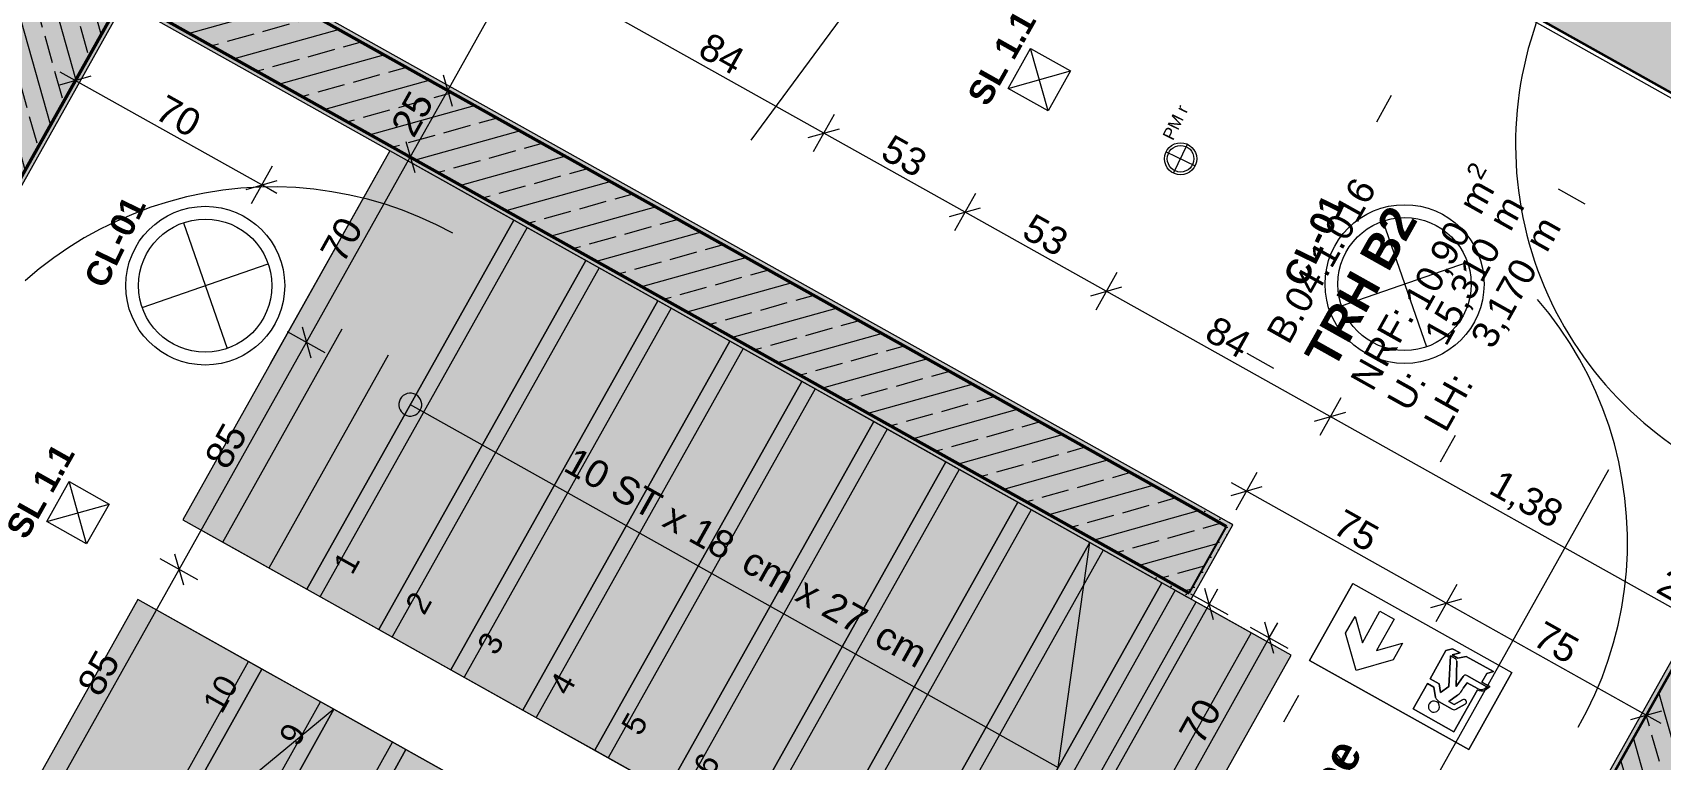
# Model space of a CAD drawing. Header units: metres. Extents: x -27.1 to 50.1, y 105.7 to 163.4.
# Drawn here: x 7.93 to 13.25, y 151.85 to 154.23 of the extents above; entities that cross this region are included whole.
import ezdxf

# ---------------------------------------------------------------- set-up
doc = ezdxf.new("R2010")
doc.units = ezdxf.units.M
doc.header["$MEASUREMENT"] = 0
for name, pattern in [('Punktlinie', [0.0035, 0, -0.0035]), ('Strichlinie', [0.004, 0.003, -0.001]), ('Strichlinie-über-Schnitt', [0.0023, 0.0008, -0.0015]), ('Strichlinie_ eng', [0.0023, 0.0015, -0.0008]), ('Strichpunktlinie', [0.006703, 0.003528, -0.001764, 0, -0.001411])]:
    doc.linetypes.add(name, pattern=pattern)
for name, color, linetype in [('00  Raster', 7, 'Continuous'), ('10  Treppen + Rampen', 7, 'Continuous'), ('10  Treppen + Rampen_Deckschraffur', 7, 'Continuous'), ('10  Wand Massiv', 7, 'Continuous'), ('10  Wand Massiv_Fenster', 7, 'Continuous'), ('10  Wand Massiv_Schnittschraffur', 7, 'Continuous'), ('10  Wand Massiv_Tür', 7, 'Continuous'), ('20  Deckenspiegel + Einbauten', 7, 'Continuous'), ('40  Bemaßung 1_ 50 Deckenspiegel', 7, 'Continuous'), ('50  NUF - Raumstempel', 7, 'Continuous'), ('Neubau_10  Treppen + Rampen', 7, 'Continuous'), ('Neubau_20  Deckenspiegel + Einbauten', 7, 'Continuous')]:
    doc.layers.add(name, color=color, linetype=linetype)
doc.styles.add('ERSTELLTER_STIL_1', font='arial.ttf')
doc.styles.add('ERSTELLTER_STIL_2', font='arial.ttf')
pattern_1 = [(87.605446, (0, 0), (-0.02497817, 0.001044517), [0, -0.025])]

msp = doc.modelspace()

# ---------------------------------------------------------------- hatches: boundary and pattern name
at = {"layer": '10  Treppen + Rampen', "linetype": 'Continuous', "lineweight": 0, "true_color": 0xffffff}
msp.add_hatch(color=7, dxfattribs=at).paths.add_polyline_path([(9.1454, 152.9827, 1), (9.1821, 153.0481, 1)])
at = {"layer": '10  Treppen + Rampen_Deckschraffur', "linetype": 'Continuous', "lineweight": 0, "true_color": 0xffffff}
for points in [[(9.2667, 153.7515), (9.0966, 153.8468), (8.4196, 152.6385), (8.5897, 152.5432)], [(8.5897, 152.5432), (11.1807, 151.0915), (11.8577, 152.2997), (9.2667, 153.7515)], [(8.2729, 152.3768), (7.5959, 151.1686), (7.7661, 151.0733), (8.4431, 152.2815)], [(8.4431, 152.2815), (7.7661, 151.0733), (9.4778, 150.1142), (9.4572, 151.7133)], [(11.1807, 151.0915), (11.3683, 150.9864), (12.0453, 152.1946), (11.8577, 152.2997)]]:
    msp.add_hatch(color=7, dxfattribs=at).paths.add_polyline_path(points)
at = {"layer": '10  Wand Massiv_Schnittschraffur', "linetype": 'Continuous', "lineweight": 0, "true_color": 0xffffff}
for points in [[(8.3581, 154.5644), (8.2359, 154.3463), (11.7124, 152.3983), (11.8346, 152.6164)], [(8.3654, 154.5774), (8.3581, 154.5644), (11.7168, 152.6825), (11.7241, 152.6955)], [(6.7068, 151.6496), (6.7079, 151.6499), (8.2228, 154.3536), (8.0047, 154.4758), (6.4894, 151.7714)], [(8.2285, 154.3332), (11.5873, 152.4513), (11.5946, 152.4644), (8.2359, 154.3463)], [(6.7279, 151.6549), (8.2285, 154.3332), (8.2155, 154.3405), (6.7148, 151.6623)], [(13.6657, 152.8465), (11.0698, 148.2135), (11.0828, 148.2061), (13.6788, 152.8392)], [(11.2573, 148.1084), (13.8532, 152.7414), (13.6788, 152.8392), (11.0828, 148.2061)], [(11.7241, 152.6955), (11.7168, 152.6825), (11.8346, 152.6164), (11.8419, 152.6295)], [(11.8419, 152.6295), (11.7051, 152.3853), (11.7181, 152.378), (11.855, 152.6222)], [(11.5946, 152.4644), (11.5873, 152.4513), (11.7051, 152.3853), (11.7124, 152.3983)]]:
    msp.add_hatch(color=7, dxfattribs=at).paths.add_polyline_path(points)
at = {"layer": '10  Wand Massiv_Schnittschraffur', "linetype": 'Continuous', "lineweight": 13, "true_color": 0x000100}
h = msp.add_hatch(dxfattribs=at)
h.set_pattern_fill('Beton__Stahlbeton_0001', color=98, style=0, pattern_type=2)
h.set_pattern_definition([(195.73796, (0, 0), (-0.03254858, 0.11550147), []), (195.73796, (0.01627, -0.05775), (-0.03254858, 0.11550147), [0.09, -0.03])])
h.paths.add_polyline_path([(8.3581, 154.5644), (8.2359, 154.3463), (11.7124, 152.3983), (11.8346, 152.6164)])
h = msp.add_hatch(dxfattribs=at)
h.set_pattern_fill('Gips_0001', color=98, style=0, pattern_type=2)
h.set_pattern_definition(pattern_1)
h.paths.add_polyline_path([(8.3654, 154.5774), (8.3581, 154.5644), (11.7168, 152.6825), (11.7241, 152.6955)])
h = msp.add_hatch(dxfattribs=at)
h.set_pattern_fill('Beton__Stahlbeton_0001', color=98, style=0, pattern_type=2)
h.set_pattern_definition([(285.73796, (0, 0), (0.11550147, 0.03254858), []), (285.73796, (0.05775, 0.01627), (0.11550147, 0.03254858), [0.09, -0.03])])
h.paths.add_polyline_path([(6.7068, 151.6496), (6.7079, 151.6499), (8.2228, 154.3536), (8.0047, 154.4758), (6.4894, 151.7714)])
h = msp.add_hatch(dxfattribs=at)
h.set_pattern_fill('Gips_0001', color=98, style=0, pattern_type=2)
h.set_pattern_definition(pattern_1)
h.paths.add_polyline_path([(8.2285, 154.3332), (11.5873, 152.4513), (11.5946, 152.4644), (8.2359, 154.3463)])
h = msp.add_hatch(dxfattribs=at)
h.set_pattern_fill('Gips_0001', color=98, style=0, pattern_type=2)
h.set_pattern_definition(pattern_1)
h.paths.add_polyline_path([(6.7279, 151.6549), (8.2285, 154.3332), (8.2155, 154.3405), (6.7148, 151.6623)])
h = msp.add_hatch(dxfattribs=at)
h.set_pattern_fill('Gips_0001', color=98, style=0, pattern_type=2)
h.set_pattern_definition(pattern_1)
h.paths.add_polyline_path([(13.6657, 152.8465), (11.0698, 148.2135), (11.0828, 148.2061), (13.6788, 152.8392)])
h = msp.add_hatch(dxfattribs=at)
h.set_pattern_fill('Beton__Stahlbeton_0001', color=98, style=0, pattern_type=2)
h.set_pattern_definition([(105.73796, (0, 0), (0.11550147, 0.03254858), []), (105.73796, (-0.05775, -0.01627), (0.11550147, 0.03254858), [0.09, -0.03])])
h.paths.add_polyline_path([(11.2573, 148.1084), (13.8532, 152.7414), (13.6788, 152.8392), (11.0828, 148.2061)])
h = msp.add_hatch(dxfattribs=at)
h.set_pattern_fill('Gips_0001', color=98, style=0, pattern_type=2)
h.set_pattern_definition(pattern_1)
h.paths.add_polyline_path([(11.7241, 152.6955), (11.7168, 152.6825), (11.8346, 152.6164), (11.8419, 152.6295)])
h = msp.add_hatch(dxfattribs=at)
h.set_pattern_fill('Gips_0001', color=98, style=0, pattern_type=2)
h.set_pattern_definition(pattern_1)
h.paths.add_polyline_path([(11.8419, 152.6295), (11.7051, 152.3853), (11.7181, 152.378), (11.855, 152.6222)])
h = msp.add_hatch(dxfattribs=at)
h.set_pattern_fill('Gips_0001', color=98, style=0, pattern_type=2)
h.set_pattern_definition(pattern_1)
h.paths.add_polyline_path([(11.5946, 152.4644), (11.5873, 152.4513), (11.7051, 152.3853), (11.7124, 152.3983)])
at = {"layer": 'Neubau_10  Treppen + Rampen', "linetype": 'Continuous', "lineweight": 0, "true_color": 0x8f8f8f}
msp.add_hatch(color=252, dxfattribs=at).paths.add_polyline_path([(17.1396, 149.5487), (18.6134, 152.179), (1.2236, 162.0253), (0.6998, 161.0905), (14.3275, 153.4549), (13.601, 152.1582)])

# ---------------------------------------------------------------- linework, layer by layer
at = {"layer": '00  Raster', "color": 7, "linetype": 'Strichpunktlinie', "lineweight": 13, "ltscale": 1000}
for p, q in [((13.2683, 154.0484), (-1.4759, 162.3096)), ((17.7894, 150.7085), (6.4769, 159.0508)), ((-11.9168, 108.1804), (14.1513, 154.7055)), ((10.8713, 154.6862), (10.2778, 153.8814))]:
    msp.add_line(p, q, dxfattribs=at)
at = {"layer": '10  Treppen + Rampen', "color": 7, "linetype": 'Strichlinie-über-Schnitt', "lineweight": 13, "ltscale": 1000}
for p, q in [((9.0966, 153.8468), (8.4196, 152.6385)), ((9.2667, 153.7515), (9.0966, 153.8468)), ((8.5504, 152.5652), (9.2274, 153.7735)), ((8.7019, 152.4804), (9.3789, 153.6886)), ((8.4196, 152.6385), (8.5897, 152.5432)), ((8.4431, 152.2815), (8.2729, 152.3768)), ((11.7343, 152.3689), (11.0573, 151.1606)), ((7.7268, 151.0952), (8.4038, 152.3035)), ((11.9144, 152.268), (11.2374, 151.0597)), ((12.0453, 152.1946), (11.8577, 152.2997)), ((7.8816, 151.0085), (8.5586, 152.2168)), ((11.3683, 150.9864), (12.0453, 152.1946))]:
    msp.add_line(p, q, dxfattribs=at)
at = {"layer": '10  Treppen + Rampen', "color": 7, "linetype": 'Continuous', "lineweight": 18, "ltscale": 1000}
for p, q in [((9.0966, 153.8468), (8.4196, 152.6385)), ((9.5022, 153.6195), (9.0966, 153.8468)), ((8.8252, 152.4113), (9.5022, 153.6195)), ((9.5022, 153.6195), (8.8252, 152.4113)), ((9.7378, 153.4875), (9.5022, 153.6195)), ((9.0608, 152.2793), (9.7378, 153.4875)), ((9.7378, 153.4875), (9.0608, 152.2793)), ((9.9733, 153.3556), (9.7378, 153.4875)), ((9.2963, 152.1473), (9.9733, 153.3556)), ((9.9733, 153.3556), (9.2963, 152.1473)), ((10.2089, 153.2236), (9.9733, 153.3556)), ((9.5319, 152.0153), (10.2089, 153.2236)), ((10.2089, 153.2236), (9.5319, 152.0153)), ((10.4444, 153.0916), (10.2089, 153.2236)), ((9.7674, 151.8833), (10.4444, 153.0916)), ((10.4444, 153.0916), (9.7674, 151.8833)), ((10.68, 152.9596), (10.4444, 153.0916)), ((9.1637, 153.0154), (11.2837, 151.8276)), ((10.003, 151.7514), (10.68, 152.9596)), ((10.68, 152.9596), (10.003, 151.7514)), ((10.9155, 152.8277), (10.68, 152.9596)), ((10.2385, 151.6194), (10.9155, 152.8277)), ((10.9155, 152.8277), (10.2385, 151.6194)), ((11.1511, 152.6957), (10.9155, 152.8277)), ((10.4741, 151.4874), (11.1511, 152.6957)), ((11.1511, 152.6957), (10.4741, 151.4874)), ((11.3866, 152.5637), (11.1511, 152.6957)), ((8.4196, 152.6385), (8.8252, 152.4113)), ((10.7096, 151.3554), (11.3866, 152.5637)), ((11.3866, 152.5637), (10.7096, 151.3554)), ((11.2837, 151.8276), (11.3866, 152.5637)), ((11.6222, 152.4317), (11.3866, 152.5637)), ((10.9452, 151.2235), (11.6222, 152.4317)), ((11.6222, 152.4317), (10.9452, 151.2235)), ((12.0453, 152.1946), (11.6222, 152.4317)), ((8.2729, 152.3768), (7.5959, 151.1686)), ((8.6786, 152.1495), (8.2729, 152.3768)), ((8.8252, 152.4113), (9.0608, 152.2793)), ((9.0608, 152.2793), (9.2963, 152.1473)), ((11.3683, 150.9864), (12.0453, 152.1946)), ((8.6786, 152.1495), (8.0016, 150.9413)), ((8.0016, 150.9413), (8.6786, 152.1495)), ((8.9142, 152.0176), (8.6786, 152.1495)), ((9.2963, 152.1473), (9.5319, 152.0153)), ((8.9142, 152.0176), (8.2372, 150.8093)), ((8.2372, 150.8093), (8.9142, 152.0176)), ((8.9142, 152.0176), (8.3401, 151.5454)), ((9.1497, 151.8856), (8.9142, 152.0176)), ((9.5319, 152.0153), (9.7674, 151.8833)), ((9.1497, 151.8856), (8.4727, 150.6773)), ((8.4727, 150.6773), (9.1497, 151.8856)), ((9.3852, 151.7536), (9.1497, 151.8856)), ((9.7674, 151.8833), (10.003, 151.7514))]:
    msp.add_line(p, q, dxfattribs=at)
at = {"layer": '10  Treppen + Rampen', "color": 7, "linetype": 'Strichlinie', "lineweight": 13, "ltscale": 1000}
for p, q in [((11.8577, 152.2997), (9.2667, 153.7515)), ((9.5459, 153.5951), (8.8689, 152.3868)), ((9.7814, 153.4631), (9.1044, 152.2548)), ((10.017, 153.3311), (9.34, 152.1229)), ((10.2525, 153.1991), (9.5755, 151.9909)), ((10.488, 153.0672), (9.811, 151.8589)), ((10.7236, 152.9352), (10.0466, 151.7269)), ((10.9591, 152.8032), (10.2821, 151.5949)), ((11.1947, 152.6712), (10.5177, 151.463)), ((8.5897, 152.5432), (11.1807, 151.0915)), ((11.4302, 152.5393), (10.7532, 151.331)), ((11.6658, 152.4073), (10.9888, 151.199)), ((9.4572, 151.7133), (8.4431, 152.2815)), ((7.958, 150.9657), (8.635, 152.174)), ((8.1935, 150.8337), (8.8705, 152.042)), ((8.4291, 150.7018), (9.1061, 151.91))]:
    msp.add_line(p, q, dxfattribs=at)
at = {"layer": '10  Treppen + Rampen', "color": 7, "linetype": 'Continuous', "lineweight": 18, "ltscale": 1000, "flags": 128}
msp.add_lwpolyline([(9.1454, 152.9827, 1), (9.1821, 153.0481, 1)], format="xyb", close=True, dxfattribs=at)
at = {"layer": '10  Treppen + Rampen', "color": 7, "linetype": 'Strichlinie_ eng', "lineweight": 13, "ltscale": 1000}
for centre, start, end in [((8.7134, 152.5083), 61.102, 151.2839), ((11.9262, 152.5651), 330.1915, 60.3734), ((8.5374, 152.1942), 150.1915, 240.3735), ((11.2695, 151.0761), 330.1915, 60.3734)]:
    msp.add_arc(centre, 1.22, start, end, dxfattribs=at)
at = {"layer": '10  Wand Massiv', "color": 7, "linetype": 'Continuous', "lineweight": 50, "ltscale": 1000}
for p, q in [((11.7168, 152.6825), (8.3581, 154.5644)), ((6.7079, 151.6499), (8.2228, 154.3536)), ((8.2359, 154.3463), (11.5946, 152.4644))]:
    msp.add_line(p, q, dxfattribs=at)
at = {"layer": '10  Wand Massiv', "color": 7, "linetype": 'Continuous', "lineweight": 35, "ltscale": 1000}
msp.add_line((13.6788, 152.8392), (11.0828, 148.2061), dxfattribs=at)
at = {"layer": '10  Wand Massiv', "color": 7, "linetype": 'Continuous', "lineweight": 13, "ltscale": 1000, "flags": 128}
for points in [[(11.7241, 152.6955), (8.3654, 154.5774)], [(6.7279, 151.6549), (8.2285, 154.3332)], [(8.2285, 154.3332), (11.5873, 152.4513)], [(13.6657, 152.8465), (11.0698, 148.2135)]]:
    msp.add_lwpolyline(points, dxfattribs=at)
at = {"layer": '10  Wand Massiv_Fenster', "color": 7, "linetype": 'Continuous', "lineweight": 13, "ltscale": 1000}
for p, q in [((11.8419, 152.6295), (11.7241, 152.6955)), ((11.7181, 152.378), (11.855, 152.6222)), ((11.855, 152.6222), (11.8419, 152.6295)), ((11.7051, 152.3853), (11.5873, 152.4513)), ((11.7181, 152.378), (11.7051, 152.3853))]:
    msp.add_line(p, q, dxfattribs=at)
at = {"layer": '10  Wand Massiv_Fenster', "color": 7, "linetype": 'Continuous', "lineweight": 50, "ltscale": 1000}
for p, q in [((11.8346, 152.6164), (11.7168, 152.6825)), ((11.7124, 152.3983), (11.5946, 152.4644))]:
    msp.add_line(p, q, dxfattribs=at)
at = {"layer": '10  Wand Massiv_Fenster', "color": 7, "linetype": 'Continuous', "lineweight": 25, "ltscale": 1000}
msp.add_line((11.7124, 152.3983), (11.8346, 152.6164), dxfattribs=at)
at = {"layer": '10  Wand Massiv_Tür', "color": 7, "linetype": 'Strichlinie-über-Schnitt', "lineweight": 13, "ltscale": 1000}
msp.add_line((12.7237, 154.3363), (13.9887, 153.6276), dxfattribs=at)
at = {"layer": '10  Wand Massiv_Tür', "color": 7, "linetype": 'Continuous', "lineweight": 13, "ltscale": 1000}
msp.add_arc((13.9798, 153.8675), 1.2, 150.738, 240.738, dxfattribs=at)
at = {"layer": '40  Bemaßung 1_ 50 Deckenspiegel', "color": 7, "linetype": 'Continuous', "lineweight": 13, "ltscale": 1000}
for p, q in [((9.2861, 154.0444), (9.7637, 154.8967)), ((10.5167, 153.9044), (9.7839, 154.315)), ((8.1019, 154.1378), (8.0332, 154.0152)), ((8.1186, 154.0909), (8.0165, 154.0621)), ((8.0675, 154.0765), (8.0185, 154.104)), ((9.3475, 154.01), (9.2248, 154.0787)), ((9.2717, 154.0954), (9.3005, 153.9933)), ((8.6776, 153.7347), (8.0675, 154.0765)), ((9.1639, 153.8263), (9.2861, 154.0444)), ((10.5511, 153.9657), (10.4824, 153.843)), ((9.1495, 153.8773), (9.1783, 153.7752)), ((10.4657, 153.89), (10.5678, 153.9188)), ((10.9787, 153.6455), (10.5167, 153.9044)), ((8.8239, 153.2195), (9.1639, 153.8263)), ((9.2253, 153.7919), (9.1026, 153.8606)), ((8.712, 153.796), (8.6433, 153.6733)), ((8.6266, 153.7203), (8.7287, 153.749)), ((8.7267, 153.7072), (8.6776, 153.7347)), ((11.0131, 153.7069), (10.9443, 153.5842)), ((10.9277, 153.6311), (11.0297, 153.6599)), ((11.4408, 153.3866), (10.9787, 153.6455)), ((11.4752, 153.4479), (11.4065, 153.3252)), ((11.3898, 153.3722), (11.4919, 153.401)), ((12.1735, 152.9761), (11.4408, 153.3866)), ((8.8853, 153.1852), (8.7626, 153.2539)), ((8.8096, 153.2706), (8.8383, 153.1685)), ((8.4072, 152.4758), (8.8239, 153.2195)), ((12.2078, 153.0374), (12.1391, 152.9148)), ((12.1224, 152.9617), (12.2245, 152.9905)), ((13.3775, 152.3015), (12.1735, 152.9761)), ((11.8991, 152.7315), (11.85, 152.759)), ((11.9335, 152.7929), (11.8647, 152.6702)), ((11.9501, 152.7459), (11.848, 152.7172)), ((12.5534, 152.365), (11.8991, 152.7315)), ((8.4686, 152.4414), (8.3459, 152.5102)), ((8.3929, 152.5269), (8.4216, 152.4248)), ((7.9905, 151.7321), (8.4072, 152.4758)), ((11.716, 152.3963), (11.8387, 152.3276)), ((11.7917, 152.3109), (11.7629, 152.413)), ((11.8048, 152.411), (11.7773, 152.362)), ((12.5023, 152.3506), (12.6044, 152.3793)), ((12.5877, 152.4263), (12.519, 152.3036)), ((11.7773, 152.362), (11.0207, 151.0117)), ((13.2076, 151.9984), (12.5534, 152.365)), ((12.0357, 152.2172), (11.913, 152.286)), ((11.9887, 152.2005), (11.9599, 152.3026)), ((11.9743, 152.2516), (12.0018, 152.3007)), ((11.6319, 151.6405), (11.9743, 152.2516)), ((13.242, 152.0597), (13.1733, 151.937)), ((13.1566, 151.984), (13.2587, 152.0127)), ((13.2567, 151.9709), (13.2076, 151.9984))]:
    msp.add_line(p, q, dxfattribs=at)
at = {"layer": '50  NUF - Raumstempel', "color": 253, "linetype": 'Punktlinie', "lineweight": 18, "ltscale": 1000, "true_color": 0x9f9f9f}
for p, q in [((12.3734, 154.0273), (11.9007, 153.1837)), ((13.0075, 153.672), (12.3734, 154.0273)), ((12.5348, 152.8284), (13.0075, 153.672)), ((11.9007, 153.1837), (12.5348, 152.8284)), ((12.0695, 152.0628), (11.3963, 150.8614)), ((12.7035, 151.7076), (12.0695, 152.0628))]:
    msp.add_line(p, q, dxfattribs=at)
at = {"layer": '50  NUF - Raumstempel', "color": 253, "linetype": 'Punktlinie', "lineweight": 18, "ltscale": 1000, "true_color": 0x9f9f9f, "flags": 128}
msp.add_lwpolyline([(8.2285, 154.3332), (9.5546, 153.5902), (11.6832, 152.3975), (11.6906, 152.4106), (13.0079, 151.6725), (11.4999, 148.9812), (6.7279, 151.6549)], close=True, dxfattribs=at)
at = {"layer": 'Neubau_10  Treppen + Rampen', "color": 8, "linetype": 'Continuous', "lineweight": 35, "ltscale": 1000, "flags": 128}
msp.add_lwpolyline([(1.2236, 162.0253), (0.6998, 161.0905), (14.3275, 153.4549), (13.601, 152.1582), (17.1396, 149.5487)], dxfattribs=at)
at = {"layer": 'Neubau_20  Deckenspiegel + Einbauten', "color": 7, "linetype": 'Continuous', "lineweight": 13, "ltscale": 1000}
for p, q in [((11.2505, 153.9775), (11.1934, 154.1818)), ((11.1198, 154.0511), (11.3241, 154.1082)), ((11.6612, 153.7735), (11.707, 153.8679)), ((11.6368, 153.8436), (11.7313, 153.7978)), ((8.4214, 153.6109), (8.5644, 153.199)), ((12.3452, 153.6162), (12.4882, 153.2043)), ((8.287, 153.3335), (8.6989, 153.4765)), ((12.2108, 153.3387), (12.6226, 153.4817)), ((8.1049, 152.559), (8.0478, 152.7634)), ((7.9742, 152.6327), (8.1785, 152.6897)), ((12.2474, 152.4296), (12.1062, 152.1777)), ((12.1062, 152.1777), (12.2474, 152.4296)), ((12.2474, 152.4296), (12.7682, 152.1378)), ((12.2786, 152.2358), (12.3362, 152.3385)), ((12.2786, 152.2358), (12.3362, 152.3385)), ((12.3362, 152.3385), (12.3824, 152.3127)), ((12.3362, 152.3385), (12.3824, 152.3127)), ((12.224, 152.2665), (12.2546, 152.3212)), ((12.224, 152.2665), (12.2546, 152.3212)), ((12.2546, 152.3212), (12.2786, 152.2358)), ((12.2546, 152.3212), (12.2786, 152.2358)), ((12.3824, 152.3127), (12.3248, 152.21)), ((12.3824, 152.3127), (12.3248, 152.21)), ((12.2581, 152.1451), (12.224, 152.2665)), ((12.2581, 152.1451), (12.224, 152.2665)), ((12.3248, 152.21), (12.4101, 152.234)), ((12.3248, 152.21), (12.4101, 152.234)), ((12.4101, 152.234), (12.3795, 152.1793)), ((12.4101, 152.234), (12.3795, 152.1793)), ((12.5739, 152.2159), (12.5519, 152.2097)), ((12.5519, 152.2097), (12.5739, 152.2159)), ((12.5984, 152.2021), (12.5739, 152.2159)), ((12.5739, 152.2159), (12.5984, 152.2021)), ((12.1062, 152.1777), (12.6271, 151.8859)), ((12.6271, 151.8859), (12.1062, 152.1777)), ((12.3795, 152.1793), (12.2581, 152.1451)), ((12.3795, 152.1793), (12.2581, 152.1451)), ((12.5519, 152.2097), (12.5003, 152.1175)), ((12.5003, 152.1175), (12.5519, 152.2097)), ((12.5611, 152.0925), (12.5666, 152.193)), ((12.5666, 152.193), (12.5611, 152.0925)), ((12.5666, 152.193), (12.5819, 152.1844)), ((12.5819, 152.1844), (12.5666, 152.193)), ((12.5724, 152.1955), (12.5984, 152.2021)), ((12.5984, 152.2021), (12.5724, 152.1955)), ((12.5908, 152.1852), (12.5724, 152.1955)), ((12.5724, 152.1955), (12.5908, 152.1852)), ((12.5878, 152.1758), (12.5853, 152.0923)), ((12.5853, 152.0923), (12.5878, 152.1758)), ((12.6188, 152.1907), (12.5908, 152.1852)), ((12.5908, 152.1852), (12.6188, 152.1907)), ((12.7075, 152.141), (12.6188, 152.1907)), ((12.6188, 152.1907), (12.7075, 152.141)), ((12.5003, 152.1175), (12.5302, 152.1007)), ((12.5302, 152.1007), (12.5003, 152.1175)), ((12.5853, 152.0923), (12.6085, 152.1255)), ((12.6085, 152.1255), (12.5853, 152.0923)), ((12.6205, 152.1281), (12.6861, 152.0913)), ((12.6861, 152.0913), (12.6205, 152.1281)), ((12.6271, 151.8859), (12.7682, 152.1378)), ((12.7682, 152.1378), (12.6271, 151.8859)), ((12.6697, 152.1062), (12.6858, 152.1349)), ((12.6858, 152.1349), (12.6697, 152.1062)), ((12.6858, 152.1349), (12.7075, 152.141)), ((12.7075, 152.141), (12.6858, 152.1349)), ((12.4918, 152.1024), (12.445, 152.0187)), ((12.445, 152.0187), (12.4918, 152.1024)), ((12.513, 152.0905), (12.4918, 152.1024)), ((12.4918, 152.1024), (12.513, 152.0905)), ((12.5184, 152.0565), (12.513, 152.0905)), ((12.513, 152.0905), (12.5184, 152.0565)), ((12.5302, 152.1007), (12.5344, 152.0732)), ((12.5344, 152.0732), (12.5302, 152.1007)), ((12.5344, 152.0732), (12.5611, 152.0925)), ((12.5611, 152.0925), (12.5344, 152.0732)), ((12.5895, 152.0636), (12.5618, 152.0436)), ((12.5618, 152.0436), (12.5895, 152.0636)), ((12.5784, 151.9439), (12.6554, 152.0813)), ((12.6554, 152.0813), (12.5784, 151.9439)), ((12.6211, 152.1048), (12.6086, 152.0868)), ((12.6086, 152.0868), (12.6211, 152.1048)), ((12.6559, 152.0853), (12.6211, 152.1048)), ((12.6211, 152.1048), (12.6559, 152.0853)), ((12.6953, 152.0918), (12.6697, 152.1062)), ((12.6697, 152.1062), (12.6953, 152.0918)), ((12.6797, 152.0805), (12.6953, 152.0918)), ((12.6953, 152.0918), (12.6797, 152.0805)), ((12.445, 152.0187), (12.5784, 151.9439)), ((12.5784, 151.9439), (12.445, 152.0187)), ((12.573, 152.0183), (12.53, 152.0423)), ((12.53, 152.0423), (12.573, 152.0183)), ((12.5618, 152.0436), (12.5793, 152.0338)), ((12.5793, 152.0338), (12.5618, 152.0436)), ((12.5793, 152.0338), (12.6062, 152.0491)), ((12.6062, 152.0491), (12.5793, 152.0338)), ((12.6148, 152.0341), (12.5859, 152.0176)), ((12.5859, 152.0176), (12.6148, 152.0341))]:
    msp.add_line(p, q, dxfattribs=at)
at = {"layer": 'Neubau_20  Deckenspiegel + Einbauten', "color": 7, "linetype": 'Continuous', "lineweight": 13, "ltscale": 1000, "flags": 128}
for points in [[(11.1198, 154.0511), (11.1934, 154.1818), (11.3241, 154.1082), (11.2505, 153.9775)], [(7.9742, 152.6327), (8.0478, 152.7634), (8.1785, 152.6897), (8.1049, 152.559)]]:
    msp.add_lwpolyline(points, close=True, dxfattribs=at)
at = {"layer": 'Neubau_20  Deckenspiegel + Einbauten', "color": 7, "linetype": 'Continuous', "lineweight": 13, "ltscale": 1000}
for centre, radius in [((11.6841, 153.8207), 0.0525), ((11.6841, 153.8207), 0.0435), ((8.4929, 153.405), 0.26), ((12.4167, 153.4102), 0.26), ((8.4929, 153.405), 0.218), ((12.4167, 153.4102), 0.218)]:
    msp.add_circle(centre, radius, dxfattribs=at)
for centre, radius, start, end in [((12.5761, 152.1741), 0.0119, 8.383, 60.738), ((12.5761, 152.1741), 0.0119, 8.383, 60.738), ((12.616, 152.12), 0.00922, 60.738, 143.5073), ((12.616, 152.12), 0.00922, 60.738, 143.5073), ((12.5424, 152.0644), 0.0253, 198.1881, 240.738), ((12.5424, 152.0644), 0.0253, 198.1881, 240.738), ((12.5552, 152.1112), 0.0587, 305.8219, 335.4505), ((12.5552, 152.1112), 0.0587, 305.8219, 335.4505), ((12.6683, 152.104), 0.0261, 240.2892, 295.7537), ((12.6683, 152.104), 0.0261, 240.2892, 295.7537), ((12.6673, 152.1069), 0.0244, 241.9683, 320.3514), ((12.6673, 152.1069), 0.0244, 241.9683, 320.3514), ((12.5129, 152.0264), 0.0182, 150.738, 330.738), ((12.5129, 152.0264), 0.0182, 330.738, 150.738), ((12.5802, 152.0311), 0.0147, 240.738, 292.9722), ((12.5802, 152.0311), 0.0147, 240.738, 292.9722), ((12.6105, 152.0416), 0.00864, 299.8725, 119.6506), ((12.6105, 152.0416), 0.00864, 299.8725, 119.6506)]:
    msp.add_arc(centre, radius, start, end, dxfattribs=at)

# ---------------------------------------------------------------- texts
at = {"layer": '10  Treppen + Rampen', "color": 7, "linetype": 'Continuous', "lineweight": 13, "style": 'ERSTELLTER_STIL_1'}
for s, insert, char_height, attachment_point, rotation in [('\\A1;{\\pqc;\\pt0,0.05;\\fArial|b0|i0|c0|p38;10 ST x \\fArial|b0|i0|c0|p38;18\\fArial|b0|i0|c0|p38;\\A1{\\H.66x;\\S^  ;}\\fArial|b0|i0|c0|p38; cm\\fArial|b0|i0|c0|p38; x \\fArial|b0|i0|c0|p38;27\\fArial|b0|i0|c0|p38;\\A1{\\H.66x;\\S^  ;}\\fArial|b0|i0|c0|p38; cm\\fArial|b0|i0|c0|p38;\\fArial|b0|i0|c0|p38;\\fArial|b0|i0|c0|p38;\\A1{\\H.66x;\\S^  ;}\\fArial|b0|i0|c0|p38;}', (10.2381, 152.4471), 0.09, 8, 330.738), ('\\A1;{\\pql;\\fArial|b0|i0|c0|p38;1}', (8.9407, 152.4727), 0.075, 4, 60.7381), ('\\A1;{\\pql;\\fArial|b0|i0|c0|p38;2}', (9.1763, 152.3407), 0.075, 4, 60.7381), ('\\A1;{\\pql;\\fArial|b0|i0|c0|p38;3}', (9.4124, 152.2084), 0.075, 4, 60.7381), ('\\A1;{\\pql;\\fArial|b0|i0|c0|p38;10}', (8.5145, 152.0175), 0.075, 4, 60.738), ('\\A1;{\\pql;\\fArial|b0|i0|c0|p38;4}', (9.6474, 152.0768), 0.075, 4, 60.7381), ('\\A1;{\\pql;\\fArial|b0|i0|c0|p38;5}', (9.8834, 151.9445), 0.075, 4, 60.7381), ('\\A1;{\\pql;\\fArial|b0|i0|c0|p38;9}', (8.7639, 151.9104), 0.075, 4, 60.738), ('\\A1;{\\pql;\\fArial|b0|i0|c0|p38;6}', (10.119, 151.8125), 0.075, 4, 60.7381)]:
    msp.add_mtext(s, dxfattribs=dict(at, insert=insert, char_height=char_height, attachment_point=attachment_point, rotation=rotation))
at = {"layer": '20  Deckenspiegel + Einbauten', "color": 7, "linetype": 'Continuous', "lineweight": 13}
for s, insert, char_height, attachment_point, rotation, style in [('\\A1;{\\pqc;\\fArial|b1|i0|c0|p38;SL 1.1}', (11.0636, 154.1707), 0.08, 2, 60.6054, 'ERSTELLTER_STIL_2'), ('\\A1;{\\pql;\\fArial|b0|i0|c0|p38;PM\\fArial|b0|i0|c0|p38; r}', (11.6233, 153.8951), 0.04, 1, 64.1416, 'ERSTELLTER_STIL_1'), ('\\A1;{\\pqc;\\fArial|b1|i0|c0|p38;C\\fArial|b1|i0|c0|p38;L-0\\fArial|b1|i0|c0|p38;1}', (8.1611, 153.5658), 0.08, 2, 64.1416, 'ERSTELLTER_STIL_2'), ('\\A1;{\\pqc;\\fArial|b1|i0|c0|p38;C\\fArial|b1|i0|c0|p38;L-0\\fArial|b1|i0|c0|p38;1}', (12.0849, 153.571), 0.08, 2, 64.1416, 'ERSTELLTER_STIL_2'), ('\\A1;{\\pqc;\\fArial|b1|i0|c0|p38;SL 1.1}', (7.9181, 152.7522), 0.08, 2, 60.6054, 'ERSTELLTER_STIL_2')]:
    msp.add_mtext(s, dxfattribs=dict(at, insert=insert, char_height=char_height, attachment_point=attachment_point, rotation=rotation, style=style))
at = {"layer": '40  Bemaßung 1_ 50 Deckenspiegel', "color": 7, "linetype": 'Continuous', "lineweight": 13, "char_height": 0.09, "attachment_point": 7, "style": 'ERSTELLTER_STIL_1'}
for s, insert, width, rotation in [('\\A1;{\\pql;\\fArial|b0|i0|c0|p38;84}', (10.0995, 154.1588), 0.136595, 330.738), ('\\A1;{\\pql;\\fArial|b0|i0|c0|p38;70}', (8.3218, 153.9547), 0.136595, 330.738), ('\\A1;{\\pql;\\fArial|b0|i0|c0|p38;25}', (9.1759, 153.8845), 0.136595, 60.7379), ('\\A1;{\\pql;\\fArial|b0|i0|c0|p38;53}', (10.6969, 153.824), 0.136595, 330.738), ('\\A1;{\\pql;\\fArial|b0|i0|c0|p38;70}', (8.9448, 153.4721), 0.136595, 60.7379), ('\\A1;{\\pql;\\fArial|b0|i0|c0|p38;53}', (11.159, 153.5651), 0.136595, 330.738), ('\\A1;{\\pql;\\fArial|b0|i0|c0|p38;84}', (11.7564, 153.2304), 0.136595, 330.738), ('\\A1;{\\pql;\\fArial|b0|i0|c0|p38;85}', (8.5665, 152.7969), 0.136595, 60.7379), ('\\A1;{\\pql;\\fArial|b0|i0|c0|p38;1,38}', (12.6798, 152.713), 0.239452, 330.738), ('\\A1;{\\pql;\\fArial|b0|i0|c0|p38;75}', (12.1754, 152.5973), 0.136595, 330.738), ('\\A1;{\\pql;\\fArial|b0|i0|c0|p38;20}', (13.2344, 152.4023), 0.136595, 330.738), ('\\A1;{\\pql;\\fArial|b0|i0|c0|p38;75}', (12.8297, 152.2308), 0.136595, 330.738), ('\\A1;{\\pql;\\fArial|b0|i0|c0|p38;85}', (8.1498, 152.0532), 0.136595, 60.7379), ('\\A1;{\\pql;\\fArial|b0|i0|c0|p38;70}', (11.754, 151.8953), 0.136595, 60.7379)]:
    msp.add_mtext(s, dxfattribs=dict(at, insert=insert, width=width, rotation=rotation))
at = {"layer": '50  NUF - Raumstempel', "color": 253, "linetype": 'Continuous', "lineweight": 18, "true_color": 0x9f9f9f, "attachment_point": 1, "rotation": 60.738}
for s, insert, char_height, style in [('\\A1;{\\pql;\\pt0,0.1;\\fArial|b0|i0|c0|p38;10,90\\fArial|b0|i0|c0|p38;\\A1{\\H.66x;\\S^  ;}\\fArial|b0|i0|c0|p38; m\\fArial|b0|i0|c0|p38;\\A1{\\H.66x;\\S2^  ;}}', (12.3889, 153.371), 0.0875, 'ERSTELLTER_STIL_1'), ('\\A1;{\\pql;\\pt0;\\fArial|b0|i0|c0|p38;B.04.1.016}', (11.9614, 153.251), 0.0875, 'ERSTELLTER_STIL_1'), ('\\A1;{\\pqj;\\pt0;\\fArial|b1|i0|c0|p38;TRH B2}', (12.0863, 153.181), 0.1125, 'ERSTELLTER_STIL_2'), ('\\A1;{\\pql;\\pt0,0.1;\\fArial|b0|i0|c0|p38;15,310\\fArial|b0|i0|c0|p38;\\A1{\\H.66x;\\S^  ;}\\fArial|b0|i0|c0|p38; m\\fArial|b0|i0|c0|p38;\\A1{\\H.66x;\\S^  ;}}', (12.4761, 153.2455), 0.0875, 'ERSTELLTER_STIL_1'), ('\\A1;{\\pql;\\pt0,0.1;\\fArial|b0|i0|c0|p38;3,170\\fArial|b0|i0|c0|p38;\\A1{\\H.66x;\\S^  ;}\\fArial|b0|i0|c0|p38; m\\fArial|b0|i0|c0|p38;\\A1{\\H.66x;\\S^  ;}}', (12.6286, 153.2362), 0.0875, 'ERSTELLTER_STIL_1'), ('\\A1;{\\pqj;\\pt0;\\fArial|b0|i0|c0|p38;NRF: }', (12.2356, 153.0974), 0.0875, 'ERSTELLTER_STIL_1'), ('\\A1;{\\pqj;\\pt0;\\fArial|b0|i0|c0|p38;U: }', (12.3555, 153.0302), 0.0875, 'ERSTELLTER_STIL_1'), ('\\A1;{\\pqj;\\pt0;\\fArial|b0|i0|c0|p38;LH: }', (12.4755, 152.963), 0.0875, 'ERSTELLTER_STIL_1'), ('\\A1;{\\pqj;\\pt0;\\fArial|b1|i0|c0|p38;TRH B2 - Treppe}', (11.5819, 150.8588), 0.1125, 'ERSTELLTER_STIL_2')]:
    msp.add_mtext(s, dxfattribs=dict(at, insert=insert, char_height=char_height, style=style))

doc.saveas('drawing.dxf')
